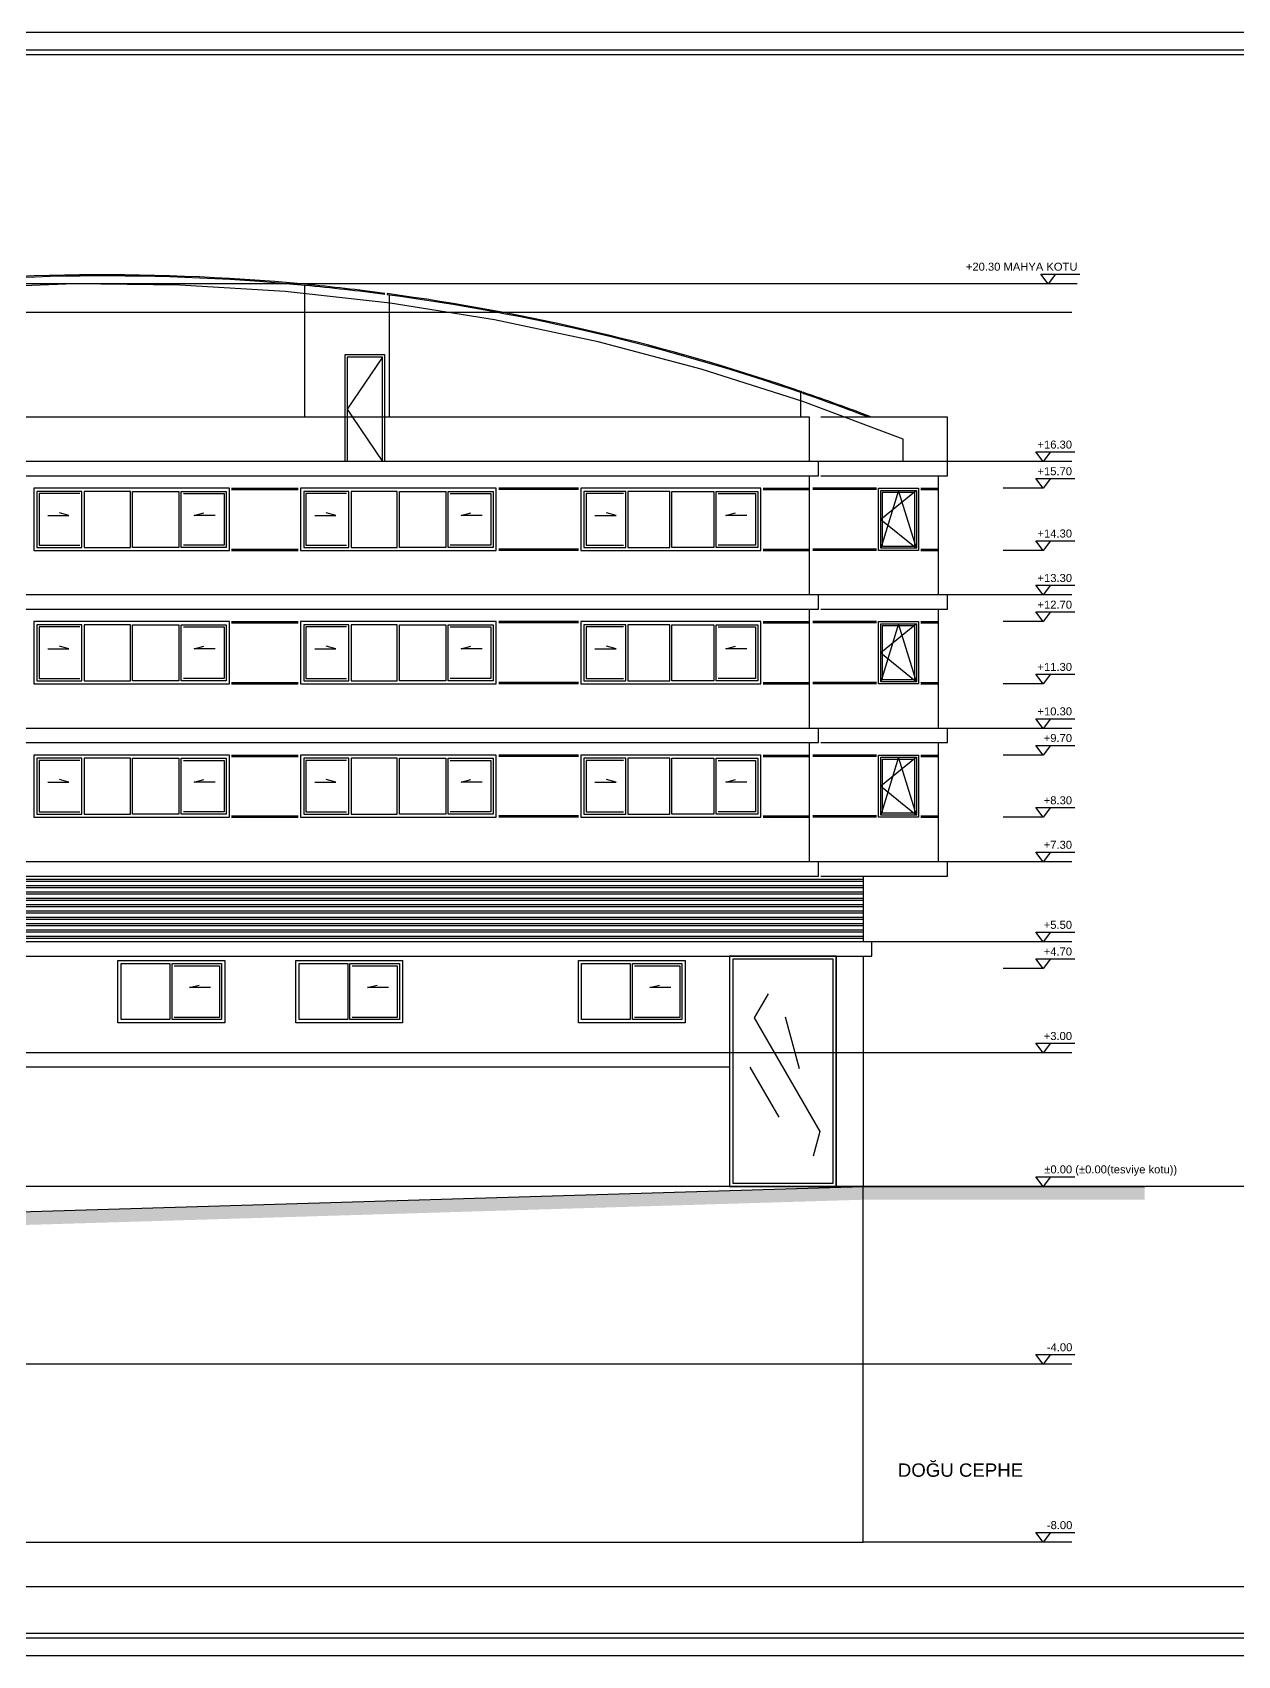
# Model space of a CAD drawing. Header units: millimetres. Extents: x 43168.9 to 43194.6, y -25545.1 to -25543.4.
# Drawn here: x 43188.672 to 43189.755, y -25544.97 to -25543.51 of the extents above; entities that cross this region are included whole.
import ezdxf

# ---------------------------------------------------------------- set-up
doc = ezdxf.new("R2010")
doc.units = ezdxf.units.MM
doc.header["$LTSCALE"] = 200
doc.linetypes.add('HIDDEN2', pattern=[0.1875, 0.125, -0.0625])
doc.linetypes.add('kesit_$0$HIDDEN2', pattern=[0.1875, 0.125, -0.0625])
for name, color, linetype in [('dograma_sgh', 43, 'Continuous'), ('gor-1_sgh', 232, 'Continuous'), ('gor-2_sgh', 161, 'Continuous'), ('gor-3_sgh', 191, 'Continuous'), ('gor-4_sgh', 17, 'Continuous'), ('izd-alt_sgh', 8, 'HIDDEN2'), ('kesit_$0$izd-alt_sgh', 8, 'kesit_$0$HIDDEN2'), ('kot_sgh', 7, 'Continuous'), ('pafta_sgh', 11, 'Continuous'), ('tarama-cevre_sgh', 8, 'Continuous'), ('tarama-zemin_sgh', 197, 'Continuous')]:
    doc.layers.add(name, color=color, linetype=linetype)
doc.styles.add('antet', font='arial.ttf')
doc.styles.add('ARIAL', font='arial.ttf')

msp = doc.modelspace()

# ---------------------------------------------------------------- hatches: boundary and pattern name
at = {"layer": 'tarama-cevre_sgh'}
h = msp.add_hatch(color=251, dxfattribs=at)
h.dxf.hatch_style = 1
h.paths.add_polyline_path([(43189.4189, -25544.56), (43189.6721, -25544.56), (43189.6721, -25544.548), (43189.4187, -25544.548), (43187.559, -25544.604), (43187.466, -25544.604), (43187.466, -25544.616), (43187.5592, -25544.616)])

# ---------------------------------------------------------------- linework, layer by layer
at = {"color": 0}
for p, q in [((43189.5852, -25543.736), (43189.5492, -25543.736)), ((43189.5787, -25543.7273), (43189.6137, -25543.7273)), ((43189.5852, -25543.736), (43189.5787, -25543.7273)), ((43189.5918, -25543.7273), (43189.5852, -25543.736)), ((43189.5806, -25543.896), (43189.5446, -25543.896)), ((43189.5741, -25543.8873), (43189.6091, -25543.8873)), ((43189.5806, -25543.896), (43189.5741, -25543.8873)), ((43189.5872, -25543.8873), (43189.5806, -25543.896)), ((43189.5741, -25543.9113), (43189.6091, -25543.9113)), ((43189.5806, -25543.92), (43189.5741, -25543.9113)), ((43189.5872, -25543.9113), (43189.5806, -25543.92)), ((43189.5806, -25543.92), (43189.5446, -25543.92)), ((43189.5741, -25543.9673), (43189.6091, -25543.9673)), ((43189.5806, -25543.976), (43189.5741, -25543.9673)), ((43189.5872, -25543.9673), (43189.5806, -25543.976)), ((43189.5806, -25543.976), (43189.5446, -25543.976)), ((43189.5741, -25544.0073), (43189.6091, -25544.0073)), ((43189.5806, -25544.016), (43189.5741, -25544.0073)), ((43189.5872, -25544.0073), (43189.5806, -25544.016)), ((43189.5806, -25544.016), (43189.5446, -25544.016)), ((43189.5806, -25544.04), (43189.5446, -25544.04)), ((43189.5741, -25544.0313), (43189.6091, -25544.0313)), ((43189.5806, -25544.04), (43189.5741, -25544.0313)), ((43189.5872, -25544.0313), (43189.5806, -25544.04)), ((43189.5806, -25544.096), (43189.5446, -25544.096)), ((43189.5741, -25544.0873), (43189.6091, -25544.0873)), ((43189.5806, -25544.096), (43189.5741, -25544.0873)), ((43189.5872, -25544.0873), (43189.5806, -25544.096)), ((43189.5741, -25544.1273), (43189.6091, -25544.1273)), ((43189.5806, -25544.136), (43189.5741, -25544.1273)), ((43189.5872, -25544.1273), (43189.5806, -25544.136)), ((43189.5806, -25544.136), (43189.5446, -25544.136)), ((43189.5741, -25544.1513), (43189.6091, -25544.1513)), ((43189.5806, -25544.16), (43189.5741, -25544.1513)), ((43189.5872, -25544.1513), (43189.5806, -25544.16)), ((43189.5806, -25544.16), (43189.5446, -25544.16)), ((43189.5806, -25544.216), (43189.5446, -25544.216)), ((43189.5741, -25544.2073), (43189.6091, -25544.2073)), ((43189.5806, -25544.216), (43189.5741, -25544.2073)), ((43189.5872, -25544.2073), (43189.5806, -25544.216)), ((43189.5741, -25544.2473), (43189.6091, -25544.2473)), ((43189.5806, -25544.256), (43189.5741, -25544.2473)), ((43189.5872, -25544.2473), (43189.5806, -25544.256)), ((43189.5806, -25544.256), (43189.5446, -25544.256)), ((43189.5741, -25544.3193), (43189.6091, -25544.3193)), ((43189.5806, -25544.328), (43189.5741, -25544.3193)), ((43189.5872, -25544.3193), (43189.5806, -25544.328)), ((43189.5806, -25544.328), (43189.5446, -25544.328)), ((43189.5741, -25544.3433), (43189.6091, -25544.3433)), ((43189.5806, -25544.352), (43189.5741, -25544.3433)), ((43189.5872, -25544.3433), (43189.5806, -25544.352)), ((43189.5806, -25544.352), (43189.5446, -25544.352)), ((43189.5741, -25544.4193), (43189.6091, -25544.4193)), ((43189.5806, -25544.428), (43189.5741, -25544.4193)), ((43189.5872, -25544.4193), (43189.5806, -25544.428)), ((43189.5806, -25544.428), (43189.5446, -25544.428)), ((43189.5741, -25544.5393), (43189.6091, -25544.5393)), ((43189.5806, -25544.548), (43189.5741, -25544.5393)), ((43189.5872, -25544.5393), (43189.5806, -25544.548)), ((43189.5806, -25544.548), (43189.5446, -25544.548)), ((43189.5741, -25544.6993), (43189.6091, -25544.6993)), ((43189.5806, -25544.708), (43189.5741, -25544.6993)), ((43189.5872, -25544.6993), (43189.5806, -25544.708)), ((43189.5806, -25544.708), (43189.5446, -25544.708)), ((43189.5741, -25544.8593), (43189.6091, -25544.8593)), ((43189.5806, -25544.868), (43189.5741, -25544.8593)), ((43189.5872, -25544.8593), (43189.5806, -25544.868)), ((43189.5806, -25544.868), (43189.5446, -25544.868))]:
    msp.add_line(p, q, dxfattribs=at)
at = {"color": 251}
for p, q in [((43189.3334, -25544.3749), (43189.3209, -25544.3965)), ((43189.3209, -25544.3965), (43189.3799, -25544.4987)), ((43189.3487, -25544.3955), (43189.3612, -25544.4419)), ((43189.3169, -25544.4408), (43189.3429, -25544.4858)), ((43189.3799, -25544.4987), (43189.3739, -25544.5209))]:
    msp.add_line(p, q, dxfattribs=at)
at = {"layer": 'dograma_sgh'}
for p, q in [((43188.9887, -25543.8), (43188.9527, -25543.8)), ((43188.9527, -25543.8), (43188.9527, -25543.856)), ((43188.9867, -25543.802), (43188.9547, -25543.802)), ((43188.9547, -25543.802), (43188.9547, -25543.856)), ((43188.9867, -25543.856), (43188.9867, -25543.802)), ((43188.9887, -25543.856), (43188.9887, -25543.8)), ((43188.8489, -25543.92), (43188.6729, -25543.92)), ((43188.6729, -25543.92), (43188.6729, -25543.976)), ((43188.7163, -25543.9228), (43188.6757, -25543.9228)), ((43188.6757, -25543.9228), (43188.6757, -25543.9732)), ((43188.7143, -25543.9228), (43188.6757, -25543.9228)), ((43188.6757, -25543.9228), (43188.6757, -25543.9732)), ((43188.7143, -25543.9248), (43188.6777, -25543.9248)), ((43188.6777, -25543.9248), (43188.6777, -25543.9712)), ((43188.7163, -25543.9732), (43188.7163, -25543.9228)), ((43188.7599, -25543.9228), (43188.7183, -25543.9228)), ((43188.7183, -25543.9228), (43188.7183, -25543.9732)), ((43188.7599, -25543.9732), (43188.7599, -25543.9228)), ((43188.7619, -25543.9228), (43188.8035, -25543.9228)), ((43188.7619, -25543.9732), (43188.7619, -25543.9228)), ((43188.8035, -25543.9228), (43188.8035, -25543.9732)), ((43188.8055, -25543.9228), (43188.8461, -25543.9228)), ((43188.8055, -25543.9732), (43188.8055, -25543.9228)), ((43188.8075, -25543.9228), (43188.8461, -25543.9228)), ((43188.8075, -25543.9248), (43188.8441, -25543.9248)), ((43188.8441, -25543.9248), (43188.8441, -25543.9712)), ((43188.8461, -25543.9228), (43188.8461, -25543.9732)), ((43188.8461, -25543.9228), (43188.8461, -25543.9732)), ((43188.8489, -25543.976), (43188.8489, -25543.92)), ((43189.0889, -25543.92), (43188.9129, -25543.92)), ((43188.9129, -25543.92), (43188.9129, -25543.976)), ((43188.9563, -25543.9228), (43188.9157, -25543.9228)), ((43188.9157, -25543.9228), (43188.9157, -25543.9732)), ((43188.9543, -25543.9228), (43188.9157, -25543.9228)), ((43188.9157, -25543.9228), (43188.9157, -25543.9732)), ((43188.9543, -25543.9248), (43188.9177, -25543.9248)), ((43188.9177, -25543.9248), (43188.9177, -25543.9712)), ((43188.9563, -25543.9732), (43188.9563, -25543.9228)), ((43188.9999, -25543.9228), (43188.9583, -25543.9228)), ((43188.9583, -25543.9228), (43188.9583, -25543.9732)), ((43188.9999, -25543.9732), (43188.9999, -25543.9228)), ((43189.0019, -25543.9228), (43189.0435, -25543.9228)), ((43189.0019, -25543.9732), (43189.0019, -25543.9228)), ((43189.0435, -25543.9228), (43189.0435, -25543.9732)), ((43189.0455, -25543.9228), (43189.0861, -25543.9228)), ((43189.0455, -25543.9732), (43189.0455, -25543.9228)), ((43189.0475, -25543.9228), (43189.0861, -25543.9228)), ((43189.0475, -25543.9248), (43189.0841, -25543.9248)), ((43189.0841, -25543.9248), (43189.0841, -25543.9712)), ((43189.0861, -25543.9228), (43189.0861, -25543.9732)), ((43189.0861, -25543.9228), (43189.0861, -25543.9732)), ((43189.0889, -25543.976), (43189.0889, -25543.92)), ((43189.3269, -25543.92), (43189.1649, -25543.92)), ((43189.1649, -25543.92), (43189.1649, -25543.976)), ((43189.2053, -25543.9228), (43189.1677, -25543.9228)), ((43189.1677, -25543.9228), (43189.1677, -25543.9732)), ((43189.2033, -25543.9228), (43189.1677, -25543.9228)), ((43189.1677, -25543.9228), (43189.1677, -25543.9732)), ((43189.2033, -25543.9248), (43189.1697, -25543.9248)), ((43189.1697, -25543.9248), (43189.1697, -25543.9712)), ((43189.2053, -25543.9732), (43189.2053, -25543.9228)), ((43189.2449, -25543.9228), (43189.2073, -25543.9228)), ((43189.2073, -25543.9228), (43189.2073, -25543.9732)), ((43189.2449, -25543.9732), (43189.2449, -25543.9228)), ((43189.2469, -25543.9228), (43189.2845, -25543.9228)), ((43189.2469, -25543.9732), (43189.2469, -25543.9228)), ((43189.2845, -25543.9228), (43189.2845, -25543.9732)), ((43189.2865, -25543.9228), (43189.3241, -25543.9228)), ((43189.2865, -25543.9732), (43189.2865, -25543.9228)), ((43189.2885, -25543.9228), (43189.3241, -25543.9228)), ((43189.2885, -25543.9248), (43189.3221, -25543.9248)), ((43189.3221, -25543.9248), (43189.3221, -25543.9712)), ((43189.3241, -25543.9228), (43189.3241, -25543.9732)), ((43189.3241, -25543.9228), (43189.3241, -25543.9732)), ((43189.3269, -25543.976), (43189.3269, -25543.92)), ((43189.4327, -25543.92), (43189.4687, -25543.92)), ((43189.4327, -25543.976), (43189.4327, -25543.92)), ((43189.4347, -25543.922), (43189.4667, -25543.922)), ((43189.4347, -25543.974), (43189.4347, -25543.922)), ((43189.4363, -25543.9236), (43189.4651, -25543.9236)), ((43189.4363, -25543.9724), (43189.4363, -25543.9236)), ((43189.4651, -25543.9236), (43189.4651, -25543.9724)), ((43189.4667, -25543.922), (43189.4667, -25543.974)), ((43189.4687, -25543.92), (43189.4687, -25543.976)), ((43188.6856, -25543.9444), (43188.7046, -25543.9444)), ((43188.7046, -25543.9444), (43188.696, -25543.9421)), ((43188.8172, -25543.9444), (43188.8259, -25543.9421)), ((43188.8362, -25543.9444), (43188.8172, -25543.9444)), ((43188.9256, -25543.9444), (43188.9446, -25543.9444)), ((43188.9446, -25543.9444), (43188.936, -25543.9421)), ((43189.0572, -25543.9444), (43189.0659, -25543.9421)), ((43189.0762, -25543.9444), (43189.0572, -25543.9444)), ((43189.1776, -25543.9444), (43189.1966, -25543.9444)), ((43189.1966, -25543.9444), (43189.188, -25543.9421)), ((43189.2952, -25543.9444), (43189.3039, -25543.9421)), ((43189.3142, -25543.9444), (43189.2952, -25543.9444)), ((43188.6729, -25543.976), (43188.8489, -25543.976)), ((43188.6757, -25543.9732), (43188.7143, -25543.9732)), ((43188.6757, -25543.9732), (43188.7143, -25543.9732)), ((43188.6777, -25543.9712), (43188.7143, -25543.9712)), ((43188.7143, -25543.9732), (43188.7163, -25543.9732)), ((43188.7183, -25543.9732), (43188.7599, -25543.9732)), ((43188.8035, -25543.9732), (43188.7619, -25543.9732)), ((43188.8075, -25543.9732), (43188.8055, -25543.9732)), ((43188.8441, -25543.9712), (43188.8075, -25543.9712)), ((43188.8461, -25543.9732), (43188.8075, -25543.9732)), ((43188.8461, -25543.9732), (43188.8075, -25543.9732)), ((43188.9129, -25543.976), (43189.0889, -25543.976)), ((43188.9157, -25543.9732), (43188.9543, -25543.9732)), ((43188.9157, -25543.9732), (43188.9543, -25543.9732)), ((43188.9177, -25543.9712), (43188.9543, -25543.9712)), ((43188.9543, -25543.9732), (43188.9563, -25543.9732)), ((43188.9583, -25543.9732), (43188.9999, -25543.9732)), ((43189.0435, -25543.9732), (43189.0019, -25543.9732)), ((43189.0475, -25543.9732), (43189.0455, -25543.9732)), ((43189.0841, -25543.9712), (43189.0475, -25543.9712)), ((43189.0861, -25543.9732), (43189.0475, -25543.9732)), ((43189.0861, -25543.9732), (43189.0475, -25543.9732)), ((43189.1649, -25543.976), (43189.3269, -25543.976)), ((43189.1677, -25543.9732), (43189.2033, -25543.9732)), ((43189.1677, -25543.9732), (43189.2033, -25543.9732)), ((43189.1697, -25543.9712), (43189.2033, -25543.9712)), ((43189.2033, -25543.9732), (43189.2053, -25543.9732)), ((43189.2073, -25543.9732), (43189.2449, -25543.9732)), ((43189.2845, -25543.9732), (43189.2469, -25543.9732)), ((43189.2885, -25543.9732), (43189.2865, -25543.9732)), ((43189.3221, -25543.9712), (43189.2885, -25543.9712)), ((43189.3241, -25543.9732), (43189.2885, -25543.9732)), ((43189.3241, -25543.9732), (43189.2885, -25543.9732)), ((43189.4687, -25543.976), (43189.4327, -25543.976)), ((43189.4667, -25543.974), (43189.4347, -25543.974)), ((43189.4651, -25543.9724), (43189.4363, -25543.9724)), ((43188.8489, -25544.04), (43188.6729, -25544.04)), ((43188.6729, -25544.04), (43188.6729, -25544.096)), ((43188.7163, -25544.0428), (43188.6757, -25544.0428)), ((43188.6757, -25544.0428), (43188.6757, -25544.0932)), ((43188.7143, -25544.0428), (43188.6757, -25544.0428)), ((43188.6757, -25544.0428), (43188.6757, -25544.0932)), ((43188.7163, -25544.0932), (43188.7163, -25544.0428)), ((43188.7599, -25544.0428), (43188.7183, -25544.0428)), ((43188.7183, -25544.0428), (43188.7183, -25544.0932)), ((43188.7599, -25544.0932), (43188.7599, -25544.0428)), ((43188.7619, -25544.0428), (43188.8035, -25544.0428)), ((43188.7619, -25544.0932), (43188.7619, -25544.0428)), ((43188.8035, -25544.0428), (43188.8035, -25544.0932)), ((43188.8055, -25544.0428), (43188.8461, -25544.0428)), ((43188.8055, -25544.0932), (43188.8055, -25544.0428)), ((43188.8075, -25544.0428), (43188.8461, -25544.0428)), ((43188.8461, -25544.0428), (43188.8461, -25544.0932)), ((43188.8461, -25544.0428), (43188.8461, -25544.0932)), ((43188.8489, -25544.096), (43188.8489, -25544.04)), ((43189.0889, -25544.04), (43188.9129, -25544.04)), ((43188.9129, -25544.04), (43188.9129, -25544.096)), ((43188.9563, -25544.0428), (43188.9157, -25544.0428)), ((43188.9157, -25544.0428), (43188.9157, -25544.0932)), ((43188.9543, -25544.0428), (43188.9157, -25544.0428)), ((43188.9157, -25544.0428), (43188.9157, -25544.0932)), ((43188.9563, -25544.0932), (43188.9563, -25544.0428)), ((43188.9999, -25544.0428), (43188.9583, -25544.0428)), ((43188.9583, -25544.0428), (43188.9583, -25544.0932)), ((43188.9999, -25544.0932), (43188.9999, -25544.0428)), ((43189.0019, -25544.0428), (43189.0435, -25544.0428)), ((43189.0019, -25544.0932), (43189.0019, -25544.0428)), ((43189.0435, -25544.0428), (43189.0435, -25544.0932)), ((43189.0455, -25544.0428), (43189.0861, -25544.0428)), ((43189.0455, -25544.0932), (43189.0455, -25544.0428)), ((43189.0475, -25544.0428), (43189.0861, -25544.0428)), ((43189.0861, -25544.0428), (43189.0861, -25544.0932)), ((43189.0861, -25544.0428), (43189.0861, -25544.0932)), ((43189.0889, -25544.096), (43189.0889, -25544.04)), ((43189.3269, -25544.04), (43189.1649, -25544.04)), ((43189.1649, -25544.04), (43189.1649, -25544.096)), ((43189.2053, -25544.0428), (43189.1677, -25544.0428)), ((43189.1677, -25544.0428), (43189.1677, -25544.0932)), ((43189.2033, -25544.0428), (43189.1677, -25544.0428)), ((43189.1677, -25544.0428), (43189.1677, -25544.0932)), ((43189.2053, -25544.0932), (43189.2053, -25544.0428)), ((43189.2449, -25544.0428), (43189.2073, -25544.0428)), ((43189.2073, -25544.0428), (43189.2073, -25544.0932)), ((43189.2449, -25544.0932), (43189.2449, -25544.0428)), ((43189.2469, -25544.0428), (43189.2845, -25544.0428)), ((43189.2469, -25544.0932), (43189.2469, -25544.0428)), ((43189.2845, -25544.0428), (43189.2845, -25544.0932)), ((43189.2865, -25544.0428), (43189.3241, -25544.0428)), ((43189.2865, -25544.0932), (43189.2865, -25544.0428)), ((43189.2885, -25544.0428), (43189.3241, -25544.0428)), ((43189.3241, -25544.0428), (43189.3241, -25544.0932)), ((43189.3241, -25544.0428), (43189.3241, -25544.0932)), ((43189.3269, -25544.096), (43189.3269, -25544.04)), ((43189.4327, -25544.04), (43189.4687, -25544.04)), ((43189.4327, -25544.096), (43189.4327, -25544.04)), ((43189.4347, -25544.042), (43189.4667, -25544.042)), ((43189.4347, -25544.094), (43189.4347, -25544.042)), ((43189.4667, -25544.042), (43189.4667, -25544.094)), ((43189.4687, -25544.04), (43189.4687, -25544.096)), ((43188.7143, -25544.0448), (43188.6777, -25544.0448)), ((43188.6777, -25544.0448), (43188.6777, -25544.0912)), ((43188.8075, -25544.0448), (43188.8441, -25544.0448)), ((43188.8441, -25544.0448), (43188.8441, -25544.0912)), ((43188.9543, -25544.0448), (43188.9177, -25544.0448)), ((43188.9177, -25544.0448), (43188.9177, -25544.0912)), ((43189.0475, -25544.0448), (43189.0841, -25544.0448)), ((43189.0841, -25544.0448), (43189.0841, -25544.0912)), ((43189.2033, -25544.0448), (43189.1697, -25544.0448)), ((43189.1697, -25544.0448), (43189.1697, -25544.0912)), ((43189.2885, -25544.0448), (43189.3221, -25544.0448)), ((43189.3221, -25544.0448), (43189.3221, -25544.0912)), ((43189.4363, -25544.0436), (43189.4651, -25544.0436)), ((43189.4363, -25544.0924), (43189.4363, -25544.0436)), ((43189.4651, -25544.0436), (43189.4651, -25544.0924)), ((43188.6856, -25544.0644), (43188.7046, -25544.0644)), ((43188.7046, -25544.0644), (43188.696, -25544.0621)), ((43188.8172, -25544.0644), (43188.8259, -25544.0621)), ((43188.8362, -25544.0644), (43188.8172, -25544.0644)), ((43188.9256, -25544.0644), (43188.9446, -25544.0644)), ((43188.9446, -25544.0644), (43188.936, -25544.0621)), ((43189.0572, -25544.0644), (43189.0659, -25544.0621)), ((43189.0762, -25544.0644), (43189.0572, -25544.0644)), ((43189.1776, -25544.0644), (43189.1966, -25544.0644)), ((43189.1966, -25544.0644), (43189.188, -25544.0621)), ((43189.2952, -25544.0644), (43189.3039, -25544.0621)), ((43189.3142, -25544.0644), (43189.2952, -25544.0644)), ((43188.6729, -25544.096), (43188.8489, -25544.096)), ((43188.6757, -25544.0932), (43188.7143, -25544.0932)), ((43188.6757, -25544.0932), (43188.7143, -25544.0932)), ((43188.6777, -25544.0912), (43188.7143, -25544.0912)), ((43188.7143, -25544.0932), (43188.7163, -25544.0932)), ((43188.7183, -25544.0932), (43188.7599, -25544.0932)), ((43188.8035, -25544.0932), (43188.7619, -25544.0932)), ((43188.8075, -25544.0932), (43188.8055, -25544.0932)), ((43188.8441, -25544.0912), (43188.8075, -25544.0912)), ((43188.8461, -25544.0932), (43188.8075, -25544.0932)), ((43188.8461, -25544.0932), (43188.8075, -25544.0932)), ((43188.9129, -25544.096), (43189.0889, -25544.096)), ((43188.9157, -25544.0932), (43188.9543, -25544.0932)), ((43188.9157, -25544.0932), (43188.9543, -25544.0932)), ((43188.9177, -25544.0912), (43188.9543, -25544.0912)), ((43188.9543, -25544.0932), (43188.9563, -25544.0932)), ((43188.9583, -25544.0932), (43188.9999, -25544.0932)), ((43189.0435, -25544.0932), (43189.0019, -25544.0932)), ((43189.0475, -25544.0932), (43189.0455, -25544.0932)), ((43189.0841, -25544.0912), (43189.0475, -25544.0912)), ((43189.0861, -25544.0932), (43189.0475, -25544.0932)), ((43189.0861, -25544.0932), (43189.0475, -25544.0932)), ((43189.1649, -25544.096), (43189.3269, -25544.096)), ((43189.1677, -25544.0932), (43189.2033, -25544.0932)), ((43189.1677, -25544.0932), (43189.2033, -25544.0932)), ((43189.1697, -25544.0912), (43189.2033, -25544.0912)), ((43189.2033, -25544.0932), (43189.2053, -25544.0932)), ((43189.2073, -25544.0932), (43189.2449, -25544.0932)), ((43189.2845, -25544.0932), (43189.2469, -25544.0932)), ((43189.2885, -25544.0932), (43189.2865, -25544.0932)), ((43189.3221, -25544.0912), (43189.2885, -25544.0912)), ((43189.3241, -25544.0932), (43189.2885, -25544.0932)), ((43189.3241, -25544.0932), (43189.2885, -25544.0932)), ((43189.4687, -25544.096), (43189.4327, -25544.096)), ((43189.4667, -25544.094), (43189.4347, -25544.094)), ((43189.4651, -25544.0924), (43189.4363, -25544.0924)), ((43188.8489, -25544.16), (43188.6729, -25544.16)), ((43188.6729, -25544.16), (43188.6729, -25544.216)), ((43188.7163, -25544.1628), (43188.6757, -25544.1628)), ((43188.6757, -25544.1628), (43188.6757, -25544.2132)), ((43188.7143, -25544.1628), (43188.6757, -25544.1628)), ((43188.6757, -25544.1628), (43188.6757, -25544.2132)), ((43188.7143, -25544.1648), (43188.6777, -25544.1648)), ((43188.6777, -25544.1648), (43188.6777, -25544.2112)), ((43188.7163, -25544.2132), (43188.7163, -25544.1628)), ((43188.7599, -25544.1628), (43188.7183, -25544.1628)), ((43188.7183, -25544.1628), (43188.7183, -25544.2132)), ((43188.7599, -25544.2132), (43188.7599, -25544.1628)), ((43188.7619, -25544.1628), (43188.8035, -25544.1628)), ((43188.7619, -25544.2132), (43188.7619, -25544.1628)), ((43188.8035, -25544.1628), (43188.8035, -25544.2132)), ((43188.8055, -25544.1628), (43188.8461, -25544.1628)), ((43188.8055, -25544.2132), (43188.8055, -25544.1628)), ((43188.8075, -25544.1628), (43188.8461, -25544.1628)), ((43188.8075, -25544.1648), (43188.8441, -25544.1648)), ((43188.8441, -25544.1648), (43188.8441, -25544.2112)), ((43188.8461, -25544.1628), (43188.8461, -25544.2132)), ((43188.8461, -25544.1628), (43188.8461, -25544.2132)), ((43188.8489, -25544.216), (43188.8489, -25544.16)), ((43189.0889, -25544.16), (43188.9129, -25544.16)), ((43188.9129, -25544.16), (43188.9129, -25544.216)), ((43188.9563, -25544.1628), (43188.9157, -25544.1628)), ((43188.9157, -25544.1628), (43188.9157, -25544.2132)), ((43188.9543, -25544.1628), (43188.9157, -25544.1628)), ((43188.9157, -25544.1628), (43188.9157, -25544.2132)), ((43188.9543, -25544.1648), (43188.9177, -25544.1648)), ((43188.9177, -25544.1648), (43188.9177, -25544.2112)), ((43188.9563, -25544.2132), (43188.9563, -25544.1628)), ((43188.9999, -25544.1628), (43188.9583, -25544.1628)), ((43188.9583, -25544.1628), (43188.9583, -25544.2132)), ((43188.9999, -25544.2132), (43188.9999, -25544.1628)), ((43189.0019, -25544.1628), (43189.0435, -25544.1628)), ((43189.0019, -25544.2132), (43189.0019, -25544.1628)), ((43189.0435, -25544.1628), (43189.0435, -25544.2132)), ((43189.0455, -25544.1628), (43189.0861, -25544.1628)), ((43189.0455, -25544.2132), (43189.0455, -25544.1628)), ((43189.0475, -25544.1628), (43189.0861, -25544.1628)), ((43189.0475, -25544.1648), (43189.0841, -25544.1648)), ((43189.0841, -25544.1648), (43189.0841, -25544.2112)), ((43189.0861, -25544.1628), (43189.0861, -25544.2132)), ((43189.0861, -25544.1628), (43189.0861, -25544.2132)), ((43189.0889, -25544.216), (43189.0889, -25544.16)), ((43189.3269, -25544.16), (43189.1649, -25544.16)), ((43189.1649, -25544.16), (43189.1649, -25544.216)), ((43189.2053, -25544.1628), (43189.1677, -25544.1628)), ((43189.1677, -25544.1628), (43189.1677, -25544.2132)), ((43189.2033, -25544.1628), (43189.1677, -25544.1628)), ((43189.1677, -25544.1628), (43189.1677, -25544.2132)), ((43189.2033, -25544.1648), (43189.1697, -25544.1648)), ((43189.1697, -25544.1648), (43189.1697, -25544.2112)), ((43189.2053, -25544.2132), (43189.2053, -25544.1628)), ((43189.2449, -25544.1628), (43189.2073, -25544.1628)), ((43189.2073, -25544.1628), (43189.2073, -25544.2132)), ((43189.2449, -25544.2132), (43189.2449, -25544.1628)), ((43189.2469, -25544.1628), (43189.2845, -25544.1628)), ((43189.2469, -25544.2132), (43189.2469, -25544.1628)), ((43189.2845, -25544.1628), (43189.2845, -25544.2132)), ((43189.2865, -25544.1628), (43189.3241, -25544.1628)), ((43189.2865, -25544.2132), (43189.2865, -25544.1628)), ((43189.2885, -25544.1628), (43189.3241, -25544.1628)), ((43189.2885, -25544.1648), (43189.3221, -25544.1648)), ((43189.3221, -25544.1648), (43189.3221, -25544.2112)), ((43189.3241, -25544.1628), (43189.3241, -25544.2132)), ((43189.3241, -25544.1628), (43189.3241, -25544.2132)), ((43189.3269, -25544.216), (43189.3269, -25544.16)), ((43189.4327, -25544.16), (43189.4687, -25544.16)), ((43189.4327, -25544.216), (43189.4327, -25544.16)), ((43189.4347, -25544.162), (43189.4667, -25544.162)), ((43189.4347, -25544.214), (43189.4347, -25544.162)), ((43189.4363, -25544.1636), (43189.4651, -25544.1636)), ((43189.4363, -25544.2124), (43189.4363, -25544.1636)), ((43189.4651, -25544.1636), (43189.4651, -25544.2124)), ((43189.4667, -25544.162), (43189.4667, -25544.214)), ((43189.4687, -25544.16), (43189.4687, -25544.216)), ((43188.6856, -25544.1844), (43188.7046, -25544.1844)), ((43188.7046, -25544.1844), (43188.696, -25544.1821)), ((43188.8172, -25544.1844), (43188.8259, -25544.1821)), ((43188.8362, -25544.1844), (43188.8172, -25544.1844)), ((43188.9256, -25544.1844), (43188.9446, -25544.1844)), ((43188.9446, -25544.1844), (43188.936, -25544.1821)), ((43189.0572, -25544.1844), (43189.0659, -25544.1821)), ((43189.0762, -25544.1844), (43189.0572, -25544.1844)), ((43189.1776, -25544.1844), (43189.1966, -25544.1844)), ((43189.1966, -25544.1844), (43189.188, -25544.1821)), ((43189.2952, -25544.1844), (43189.3039, -25544.1821)), ((43189.3142, -25544.1844), (43189.2952, -25544.1844)), ((43188.6729, -25544.216), (43188.8489, -25544.216)), ((43188.6757, -25544.2132), (43188.7143, -25544.2132)), ((43188.6757, -25544.2132), (43188.7143, -25544.2132)), ((43188.6777, -25544.2112), (43188.7143, -25544.2112)), ((43188.7143, -25544.2132), (43188.7163, -25544.2132)), ((43188.7183, -25544.2132), (43188.7599, -25544.2132)), ((43188.8035, -25544.2132), (43188.7619, -25544.2132)), ((43188.8075, -25544.2132), (43188.8055, -25544.2132)), ((43188.8441, -25544.2112), (43188.8075, -25544.2112)), ((43188.8461, -25544.2132), (43188.8075, -25544.2132)), ((43188.8461, -25544.2132), (43188.8075, -25544.2132)), ((43188.9129, -25544.216), (43189.0889, -25544.216)), ((43188.9157, -25544.2132), (43188.9543, -25544.2132)), ((43188.9157, -25544.2132), (43188.9543, -25544.2132)), ((43188.9177, -25544.2112), (43188.9543, -25544.2112)), ((43188.9543, -25544.2132), (43188.9563, -25544.2132)), ((43188.9583, -25544.2132), (43188.9999, -25544.2132)), ((43189.0435, -25544.2132), (43189.0019, -25544.2132)), ((43189.0475, -25544.2132), (43189.0455, -25544.2132)), ((43189.0841, -25544.2112), (43189.0475, -25544.2112)), ((43189.0861, -25544.2132), (43189.0475, -25544.2132)), ((43189.0861, -25544.2132), (43189.0475, -25544.2132)), ((43189.1649, -25544.216), (43189.3269, -25544.216)), ((43189.1677, -25544.2132), (43189.2033, -25544.2132)), ((43189.1677, -25544.2132), (43189.2033, -25544.2132)), ((43189.1697, -25544.2112), (43189.2033, -25544.2112)), ((43189.2033, -25544.2132), (43189.2053, -25544.2132)), ((43189.2073, -25544.2132), (43189.2449, -25544.2132)), ((43189.2845, -25544.2132), (43189.2469, -25544.2132)), ((43189.2885, -25544.2132), (43189.2865, -25544.2132)), ((43189.3221, -25544.2112), (43189.2885, -25544.2112)), ((43189.3241, -25544.2132), (43189.2885, -25544.2132)), ((43189.3241, -25544.2132), (43189.2885, -25544.2132)), ((43189.4687, -25544.216), (43189.4327, -25544.216)), ((43189.4667, -25544.214), (43189.4347, -25544.214)), ((43189.4651, -25544.2124), (43189.4363, -25544.2124)), ((43188.7487, -25544.4008), (43188.7487, -25544.3448)), ((43188.7487, -25544.3448), (43188.8447, -25544.3448)), ((43188.7515, -25544.3476), (43188.7953, -25544.3476)), ((43188.7515, -25544.398), (43188.7515, -25544.3476)), ((43188.7953, -25544.3476), (43188.7953, -25544.398)), ((43188.7973, -25544.3476), (43188.8419, -25544.3476)), ((43188.7973, -25544.398), (43188.7973, -25544.3476)), ((43188.7993, -25544.3476), (43188.8419, -25544.3476)), ((43188.7993, -25544.3496), (43188.8399, -25544.3496)), ((43188.8399, -25544.3496), (43188.8399, -25544.396)), ((43188.8419, -25544.3476), (43188.8419, -25544.398)), ((43188.8419, -25544.3476), (43188.8419, -25544.398)), ((43188.8447, -25544.3448), (43188.8447, -25544.4008)), ((43188.9087, -25544.4008), (43188.9087, -25544.3448)), ((43188.9087, -25544.3448), (43189.0047, -25544.3448)), ((43188.9115, -25544.3476), (43188.9553, -25544.3476)), ((43188.9115, -25544.398), (43188.9115, -25544.3476)), ((43188.9553, -25544.3476), (43188.9553, -25544.398)), ((43188.9573, -25544.3476), (43189.0019, -25544.3476)), ((43188.9573, -25544.398), (43188.9573, -25544.3476)), ((43188.9593, -25544.3476), (43189.0019, -25544.3476)), ((43188.9593, -25544.3496), (43188.9999, -25544.3496)), ((43188.9999, -25544.3496), (43188.9999, -25544.396)), ((43189.0019, -25544.3476), (43189.0019, -25544.398)), ((43189.0019, -25544.3476), (43189.0019, -25544.398)), ((43189.0047, -25544.3448), (43189.0047, -25544.4008)), ((43189.1627, -25544.4008), (43189.1627, -25544.3448)), ((43189.1627, -25544.3448), (43189.2587, -25544.3448)), ((43189.1655, -25544.3476), (43189.2093, -25544.3476)), ((43189.1655, -25544.398), (43189.1655, -25544.3476)), ((43189.2093, -25544.3476), (43189.2093, -25544.398)), ((43189.2113, -25544.3476), (43189.2559, -25544.3476)), ((43189.2113, -25544.398), (43189.2113, -25544.3476)), ((43189.2133, -25544.3476), (43189.2559, -25544.3476)), ((43189.2133, -25544.3496), (43189.2539, -25544.3496)), ((43189.2539, -25544.3496), (43189.2539, -25544.396)), ((43189.2559, -25544.3476), (43189.2559, -25544.398)), ((43189.2559, -25544.3476), (43189.2559, -25544.398)), ((43189.2587, -25544.3448), (43189.2587, -25544.4008)), ((43189.3947, -25544.3408), (43189.2987, -25544.3408)), ((43189.2987, -25544.3408), (43189.2987, -25544.548)), ((43189.3919, -25544.3436), (43189.3015, -25544.3436)), ((43189.3015, -25544.3436), (43189.3015, -25544.5452)), ((43189.3919, -25544.5452), (43189.3919, -25544.3436)), ((43189.3947, -25544.548), (43189.3947, -25544.3408)), ((43188.813, -25544.3692), (43188.8217, -25544.3669)), ((43188.832, -25544.3692), (43188.813, -25544.3692)), ((43188.973, -25544.3692), (43188.9817, -25544.3669)), ((43188.992, -25544.3692), (43188.973, -25544.3692)), ((43189.227, -25544.3692), (43189.2357, -25544.3669)), ((43189.246, -25544.3692), (43189.227, -25544.3692)), ((43188.8447, -25544.4008), (43188.7487, -25544.4008)), ((43188.7953, -25544.398), (43188.7515, -25544.398)), ((43188.7993, -25544.398), (43188.7973, -25544.398)), ((43188.8399, -25544.396), (43188.7993, -25544.396)), ((43188.8419, -25544.398), (43188.7993, -25544.398)), ((43188.8419, -25544.398), (43188.7993, -25544.398)), ((43189.0047, -25544.4008), (43188.9087, -25544.4008)), ((43188.9553, -25544.398), (43188.9115, -25544.398)), ((43188.9593, -25544.398), (43188.9573, -25544.398)), ((43188.9999, -25544.396), (43188.9593, -25544.396)), ((43189.0019, -25544.398), (43188.9593, -25544.398)), ((43189.0019, -25544.398), (43188.9593, -25544.398)), ((43189.2587, -25544.4008), (43189.1627, -25544.4008)), ((43189.2093, -25544.398), (43189.1655, -25544.398)), ((43189.2133, -25544.398), (43189.2113, -25544.398)), ((43189.2539, -25544.396), (43189.2133, -25544.396)), ((43189.2559, -25544.398), (43189.2133, -25544.398)), ((43189.2559, -25544.398), (43189.2133, -25544.398)), ((43189.2987, -25544.548), (43189.3947, -25544.548)), ((43189.3015, -25544.5452), (43189.3919, -25544.5452))]:
    msp.add_line(p, q, dxfattribs=at)
at = {"layer": 'dograma_sgh', "color": 251}
for p, q in [((43188.9867, -25543.802), (43188.9547, -25543.849)), ((43188.9547, -25543.849), (43188.9595, -25543.856)), ((43189.4667, -25543.922), (43189.4347, -25543.948)), ((43189.4507, -25543.922), (43189.4347, -25543.974)), ((43189.4667, -25543.974), (43189.4507, -25543.922)), ((43189.4347, -25543.948), (43189.4667, -25543.974)), ((43189.4667, -25544.042), (43189.4347, -25544.068)), ((43189.4507, -25544.042), (43189.4347, -25544.094)), ((43189.4667, -25544.094), (43189.4507, -25544.042)), ((43189.4347, -25544.068), (43189.4667, -25544.094)), ((43189.4667, -25544.162), (43189.4347, -25544.188)), ((43189.4507, -25544.162), (43189.4347, -25544.214)), ((43189.4667, -25544.214), (43189.4507, -25544.162)), ((43189.4347, -25544.188), (43189.4667, -25544.214))]:
    msp.add_line(p, q, dxfattribs=at)
at = {"layer": 'gor-1_sgh'}
for p, q in [((43189.3787, -25543.896), (43188.1487, -25543.896)), ((43189.3787, -25543.9088), (43189.3787, -25543.896)), ((43188.1487, -25543.9088), (43189.3787, -25543.9088)), ((43189.3787, -25544.016), (43188.1487, -25544.016)), ((43189.3787, -25544.0288), (43189.3787, -25544.016)), ((43188.1487, -25544.0288), (43189.3787, -25544.0288)), ((43189.3787, -25544.136), (43188.1487, -25544.136)), ((43189.3787, -25544.1488), (43189.3787, -25544.136)), ((43188.1487, -25544.1488), (43189.3787, -25544.1488)), ((43189.3787, -25544.256), (43188.1487, -25544.256)), ((43189.3787, -25544.2688), (43189.3787, -25544.256)), ((43188.1487, -25544.2688), (43189.3787, -25544.2688)), ((43189.4267, -25544.328), (43188.1647, -25544.328)), ((43189.4267, -25544.3408), (43189.4267, -25544.328)), ((43188.1647, -25544.3408), (43189.4267, -25544.3408)), ((43187.559, -25544.604), (43189.4187, -25544.548)), ((43189.4187, -25544.548), (43189.6721, -25544.548))]:
    msp.add_line(p, q, dxfattribs=at)
at = {"layer": 'gor-2_sgh'}
for p, q in [((43188.9167, -25543.856), (43188.9167, -25543.7375)), ((43188.9907, -25543.745), (43188.9907, -25543.746)), ((43188.9927, -25543.7462), (43188.9927, -25543.856)), ((43189.3627, -25543.856), (43189.3627, -25543.834)), ((43189.3637, -25543.8343), (43189.3637, -25543.8332)), ((43189.3707, -25543.856), (43188.1567, -25543.856)), ((43189.3707, -25543.856), (43188.2807, -25543.856)), ((43189.3707, -25543.896), (43189.3707, -25543.856)), ((43189.4947, -25543.856), (43189.3807, -25543.856)), ((43189.4947, -25543.9088), (43189.4947, -25543.856)), ((43189.3707, -25544.016), (43189.3707, -25543.9088)), ((43189.3807, -25543.9088), (43189.4947, -25543.9088)), ((43189.4947, -25544.016), (43189.3807, -25544.016)), ((43189.4947, -25544.0288), (43189.4947, -25544.016)), ((43189.3707, -25544.136), (43189.3707, -25544.0288)), ((43189.3807, -25544.0288), (43189.4947, -25544.0288)), ((43189.4947, -25544.136), (43189.3807, -25544.136)), ((43189.4947, -25544.1488), (43189.4947, -25544.136)), ((43189.3707, -25544.256), (43189.3707, -25544.1488)), ((43189.3807, -25544.1488), (43189.4947, -25544.1488)), ((43189.4947, -25544.256), (43189.3807, -25544.256)), ((43189.4947, -25544.2688), (43189.4947, -25544.256)), ((43189.3807, -25544.2688), (43189.4947, -25544.2688)), ((43189.4187, -25544.2688), (43189.4187, -25544.328)), ((43189.3947, -25544.3408), (43189.3947, -25544.548)), ((43189.4187, -25544.3408), (43189.4187, -25544.548)), ((43189.2987, -25544.4408), (43188.1647, -25544.4408))]:
    msp.add_line(p, q, dxfattribs=at)
for radius, start, end in [(1.9264, 84.6081, 110.3299), (1.9254, 84.6053, 110.2494), (1.9264, 70.9741, 82.3928), (1.9254, 70.9638, 82.3888)]:
    msp.add_arc((43188.7357, -25545.6544), radius, start, end, dxfattribs=at)
at = {"layer": 'gor-3_sgh'}
for p, q in [((43189.4867, -25544.016), (43189.4867, -25543.9088)), ((43189.4867, -25544.136), (43189.4867, -25544.0288)), ((43189.4867, -25544.256), (43189.4867, -25544.1488))]:
    msp.add_line(p, q, dxfattribs=at)
for radius, start, end in [(1.9264, 82.4528, 84.6081), (1.9254, 82.4489, 84.6053), (1.9264, 68.9959, 70.9426), (1.9254, 69.0736, 70.9323)]:
    msp.add_arc((43188.7357, -25545.6544), radius, start, end, dxfattribs=at)
at = {"layer": 'gor-4_sgh'}
for p, q in [((43188.8509, -25543.92), (43188.9107, -25543.92)), ((43188.8509, -25543.9212), (43188.9107, -25543.9212)), ((43189.1629, -25543.92), (43189.0912, -25543.92)), ((43189.1629, -25543.9212), (43189.0912, -25543.9212)), ((43189.3289, -25543.92), (43189.3707, -25543.92)), ((43189.3289, -25543.9212), (43189.3707, -25543.9212)), ((43189.4307, -25543.92), (43189.3737, -25543.92)), ((43189.4307, -25543.9212), (43189.3737, -25543.9212)), ((43189.4707, -25543.92), (43189.4867, -25543.92)), ((43189.4707, -25543.9212), (43189.4867, -25543.9212)), ((43188.8509, -25543.9748), (43188.9107, -25543.9748)), ((43188.8509, -25543.976), (43188.9107, -25543.976)), ((43189.1629, -25543.9748), (43189.0912, -25543.9748)), ((43189.1629, -25543.976), (43189.0912, -25543.976)), ((43189.3289, -25543.9748), (43189.3707, -25543.9748)), ((43189.3289, -25543.976), (43189.3707, -25543.976)), ((43189.4307, -25543.9748), (43189.3737, -25543.9748)), ((43189.4307, -25543.976), (43189.3737, -25543.976)), ((43189.4707, -25543.9748), (43189.4867, -25543.9748)), ((43189.4707, -25543.976), (43189.4867, -25543.976)), ((43188.8509, -25544.04), (43188.9107, -25544.04)), ((43188.8509, -25544.0412), (43188.9107, -25544.0412)), ((43189.1629, -25544.04), (43189.0912, -25544.04)), ((43189.1629, -25544.0412), (43189.0912, -25544.0412)), ((43189.3289, -25544.04), (43189.3707, -25544.04)), ((43189.3289, -25544.0412), (43189.3707, -25544.0412)), ((43189.4307, -25544.04), (43189.3737, -25544.04)), ((43189.4307, -25544.0412), (43189.3737, -25544.0412)), ((43189.4707, -25544.04), (43189.4867, -25544.04)), ((43189.4707, -25544.0412), (43189.4867, -25544.0412)), ((43188.8509, -25544.0948), (43188.9107, -25544.0948)), ((43188.8509, -25544.096), (43188.9107, -25544.096)), ((43189.1629, -25544.0948), (43189.0912, -25544.0948)), ((43189.1629, -25544.096), (43189.0912, -25544.096)), ((43189.3289, -25544.0948), (43189.3707, -25544.0948)), ((43189.3289, -25544.096), (43189.3707, -25544.096)), ((43189.4307, -25544.0948), (43189.3737, -25544.0948)), ((43189.4307, -25544.096), (43189.3737, -25544.096)), ((43189.4707, -25544.0948), (43189.4867, -25544.0948)), ((43189.4707, -25544.096), (43189.4867, -25544.096)), ((43188.8509, -25544.16), (43188.9107, -25544.16)), ((43188.8509, -25544.1612), (43188.9107, -25544.1612)), ((43189.1629, -25544.16), (43189.0912, -25544.16)), ((43189.1629, -25544.1612), (43189.0912, -25544.1612)), ((43189.3289, -25544.16), (43189.3707, -25544.16)), ((43189.3289, -25544.1612), (43189.3707, -25544.1612)), ((43189.4307, -25544.16), (43189.3737, -25544.16)), ((43189.4307, -25544.1612), (43189.3737, -25544.1612)), ((43189.4707, -25544.16), (43189.4867, -25544.16)), ((43189.4707, -25544.1612), (43189.4867, -25544.1612)), ((43188.8509, -25544.2148), (43188.9107, -25544.2148)), ((43188.8509, -25544.216), (43188.9107, -25544.216)), ((43189.1629, -25544.2148), (43189.0912, -25544.2148)), ((43189.1629, -25544.216), (43189.0912, -25544.216)), ((43189.3289, -25544.2148), (43189.3707, -25544.2148)), ((43189.3289, -25544.216), (43189.3707, -25544.216)), ((43189.4307, -25544.2148), (43189.3737, -25544.2148)), ((43189.4307, -25544.216), (43189.3737, -25544.216)), ((43189.4707, -25544.2148), (43189.4867, -25544.2148)), ((43189.4707, -25544.216), (43189.4867, -25544.216))]:
    msp.add_line(p, q, dxfattribs=at)
at = {"layer": 'izd-alt_sgh'}
for p, q in [((43188.9527, -25543.856), (43188.9527, -25543.896)), ((43188.9547, -25543.856), (43188.9547, -25543.896)), ((43188.9867, -25543.896), (43188.9867, -25543.856)), ((43188.9887, -25543.896), (43188.9887, -25543.856)), ((43189.4547, -25543.896), (43189.4547, -25543.8758))]:
    msp.add_line(p, q, dxfattribs=at)
at = {"layer": 'izd-alt_sgh', "color": 251}
msp.add_line((43188.9595, -25543.856), (43188.9867, -25543.896), dxfattribs=at)
at = {"layer": 'izd-alt_sgh'}
msp.add_arc((43188.7357, -25545.6544), 1.9184, 67.9886, 113.5664, dxfattribs=at)
at = {"layer": 'kesit_$0$izd-alt_sgh'}
for p, q in [((43189.6112, -25543.736), (43187.8601, -25543.736)), ((43189.6066, -25543.762), (43187.8555, -25543.762)), ((43189.6066, -25543.896), (43187.8555, -25543.896)), ((43189.6066, -25544.016), (43187.8555, -25544.016)), ((43189.6066, -25544.136), (43187.8555, -25544.136)), ((43189.6066, -25544.256), (43187.8555, -25544.256)), ((43189.6066, -25544.328), (43187.8555, -25544.328)), ((43189.6066, -25544.428), (43187.8555, -25544.428)), ((43189.6066, -25544.548), (43187.8555, -25544.548)), ((43189.4187, -25544.868), (43189.4187, -25544.548)), ((43189.4187, -25544.708), (43187.559, -25544.708)), ((43189.6066, -25544.708), (43189.4187, -25544.708)), ((43187.559, -25544.868), (43189.4187, -25544.868)), ((43189.6066, -25544.868), (43189.4187, -25544.868))]:
    msp.add_line(p, q, dxfattribs=at)
at = {"layer": 'kot_sgh'}
msp.add_line((43192.4112, -25544.548), (43189.4187, -25544.548), dxfattribs=at)
at = {"layer": 'pafta_sgh'}
for p, q in [((43194.5559, -25543.51), (43185.3559, -25543.51)), ((43194.5399, -25543.526), (43185.3719, -25543.526)), ((43194.5359, -25543.53), (43185.3759, -25543.53)), ((43185.3759, -25544.908), (43194.5359, -25544.908)), ((43185.3719, -25544.954), (43194.5399, -25544.954)), ((43185.3759, -25544.95), (43194.5359, -25544.95)), ((43185.3559, -25544.97), (43194.5559, -25544.97))]:
    msp.add_line(p, q, dxfattribs=at)
at = {"layer": 'tarama-zemin_sgh'}
for p, q in [((43189.4187, -25544.2718), (43188.1647, -25544.2718)), ((43189.4187, -25544.2737), (43188.1647, -25544.2737)), ((43189.4187, -25544.2775), (43188.1647, -25544.2775)), ((43189.4187, -25544.2794), (43188.1647, -25544.2794)), ((43189.4187, -25544.2832), (43188.1647, -25544.2832)), ((43189.4187, -25544.2851), (43188.1647, -25544.2851)), ((43189.4187, -25544.2889), (43188.1647, -25544.2889)), ((43189.4187, -25544.2908), (43188.1647, -25544.2908)), ((43189.4187, -25544.2946), (43188.1647, -25544.2946)), ((43189.4187, -25544.2965), (43188.1647, -25544.2965)), ((43189.4187, -25544.3003), (43188.1647, -25544.3003)), ((43189.4187, -25544.3023), (43188.1647, -25544.3023)), ((43189.4187, -25544.3061), (43188.1647, -25544.3061)), ((43189.4187, -25544.308), (43188.1647, -25544.308)), ((43189.4187, -25544.3118), (43188.1647, -25544.3118)), ((43189.4187, -25544.3137), (43188.1647, -25544.3137)), ((43189.4187, -25544.3175), (43188.1647, -25544.3175)), ((43189.4187, -25544.3194), (43188.1647, -25544.3194)), ((43189.4187, -25544.3232), (43188.1647, -25544.3232)), ((43189.4187, -25544.3251), (43188.1647, -25544.3251))]:
    msp.add_line(p, q, dxfattribs=at)

# ---------------------------------------------------------------- texts
at = {"layer": 'kot_sgh', "style": 'ARIAL'}
for s, p in [('+20.30 MAHYA KOTU', (43189.5112, -25543.7243)), ('+16.30', (43189.5756, -25543.8843)), ('+15.70', (43189.5756, -25543.9083)), ('+14.30', (43189.5756, -25543.9643)), ('+13.30', (43189.5756, -25544.0043)), ('+12.70', (43189.5756, -25544.0283)), ('+11.30', (43189.5756, -25544.0843)), ('+10.30', (43189.5756, -25544.1243)), ('+9.70', (43189.5812, -25544.1483)), ('+8.30', (43189.5812, -25544.2043)), ('+7.30', (43189.5812, -25544.2443)), ('+5.50', (43189.5812, -25544.3163)), ('+4.70', (43189.5812, -25544.3403)), ('+3.00', (43189.5812, -25544.4163)), ('±0.00 (±0.00(tesviye kotu))', (43189.5817, -25544.5363)), ('-4.00', (43189.584, -25544.6963)), ('-8.00', (43189.584, -25544.8563))]:
    msp.add_text(s, height=0.0072, dxfattribs=at).set_placement(p)
at = {"layer": 'pafta_sgh', "style": 'antet'}
msp.add_text('DOĞU CEPHE ', height=0.012, dxfattribs=at).set_placement((43189.45, -25544.8092))

doc.saveas('drawing.dxf')
